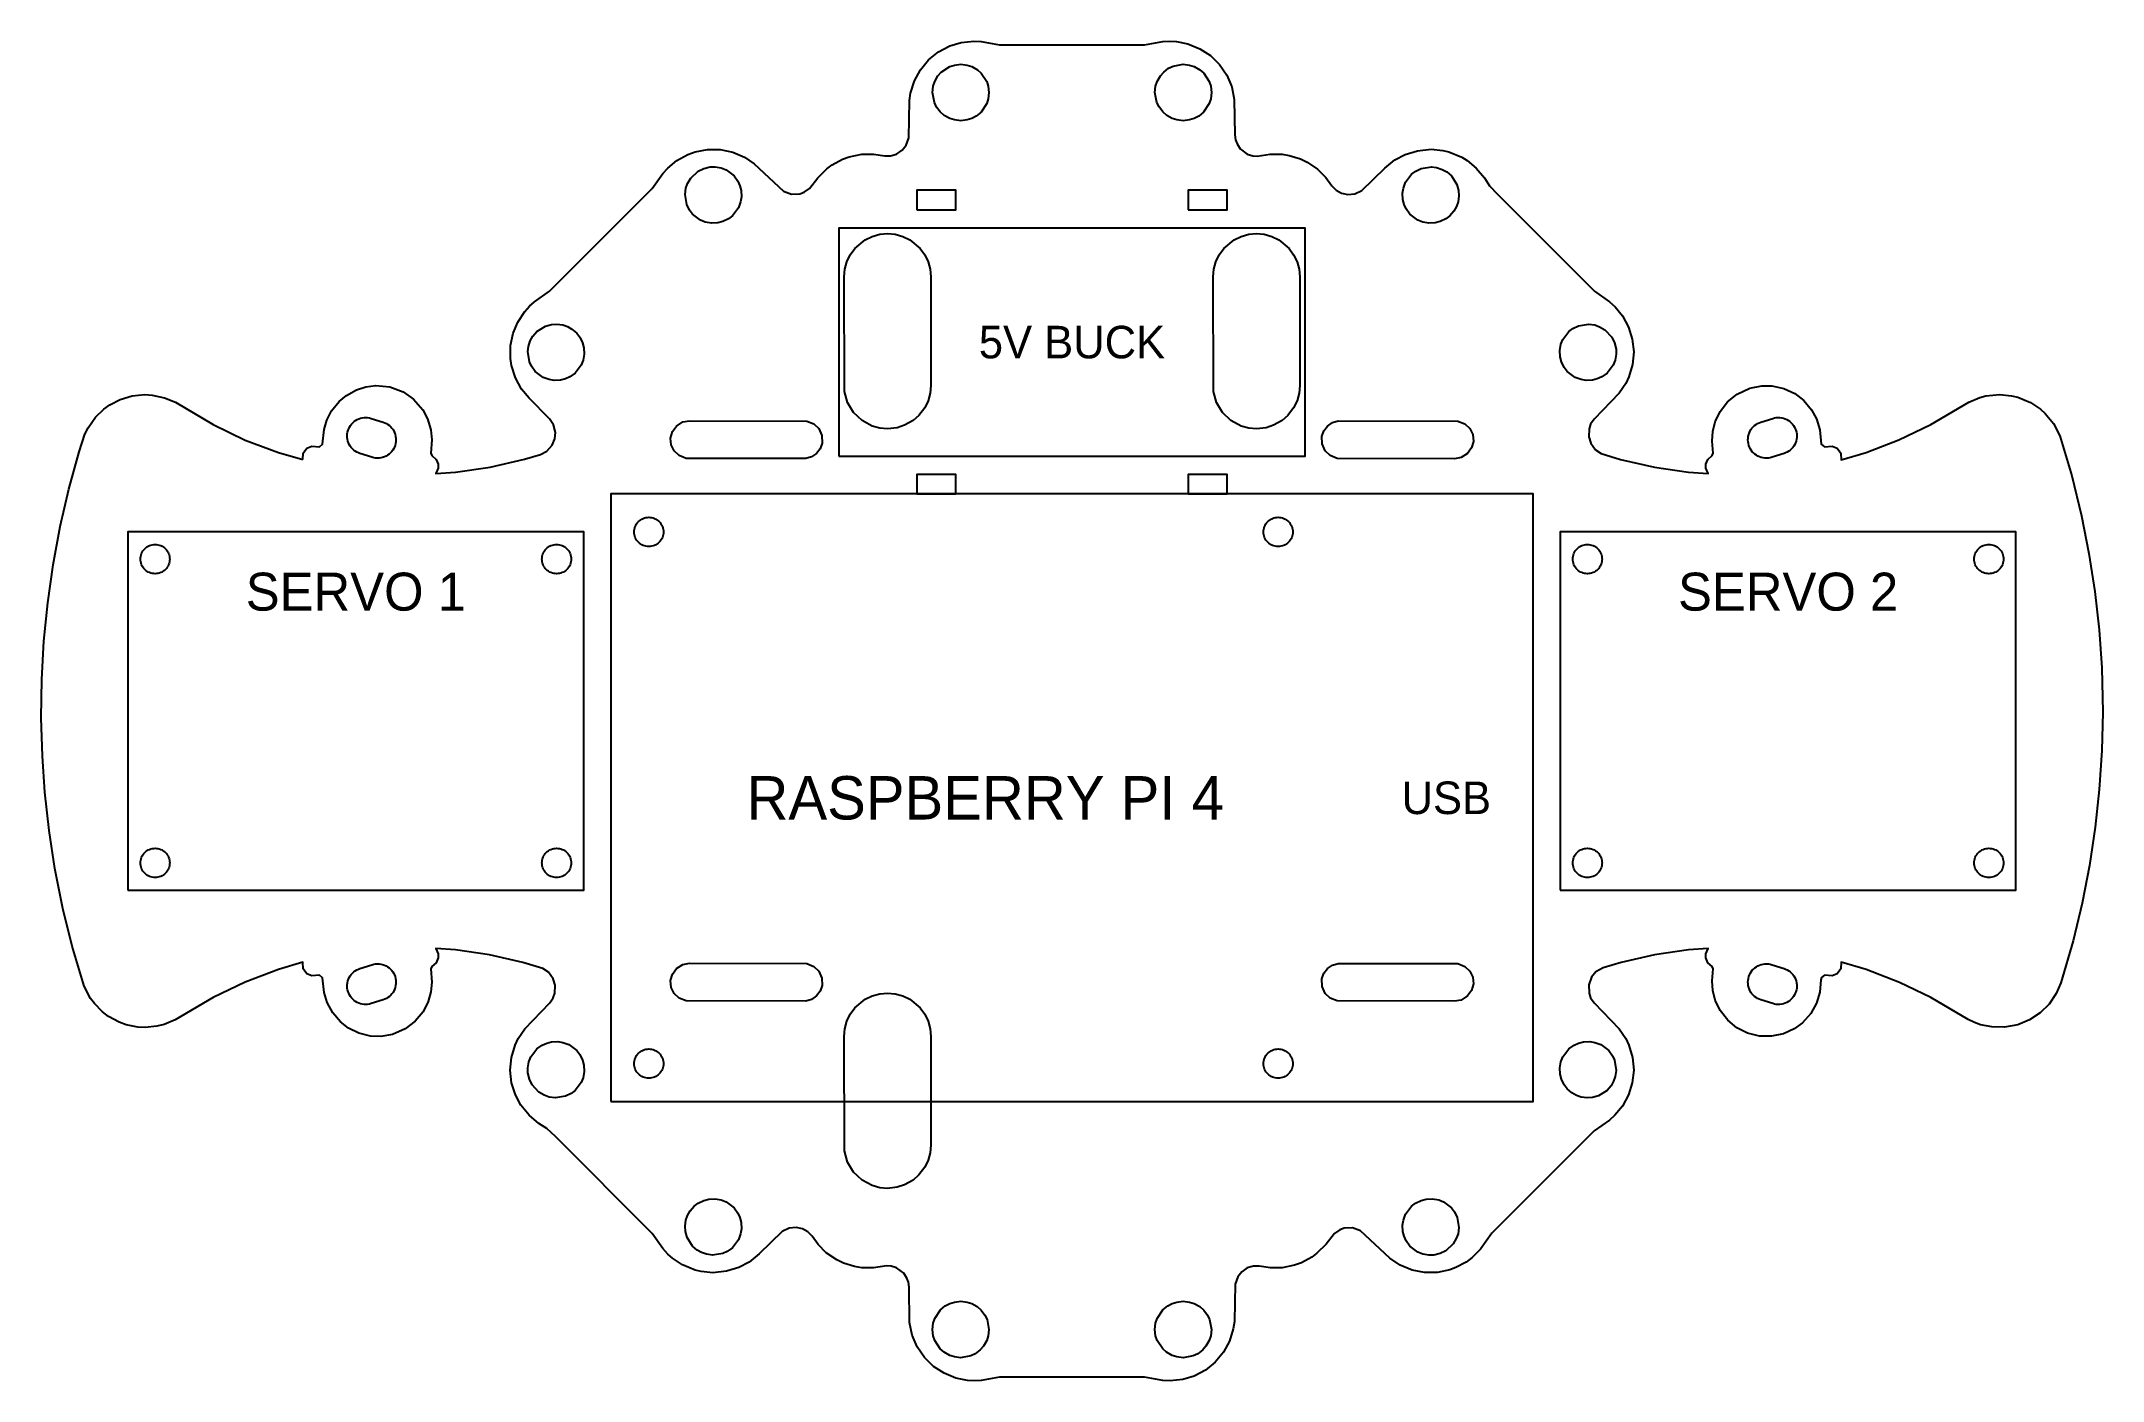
# Model space of a CAD drawing. Header units: millimetres. Extents: x -95 to 95, y -62 to 62.
import ezdxf
from ezdxf.enums import TextEntityAlignment as Align

# ---------------------------------------------------------------- set-up
doc = ezdxf.new("R2010")
doc.units = ezdxf.units.MM
doc.layers.add('CUT', color=1, linetype='Continuous')
doc.layers.add('ENGRAVE', color=5, linetype='Continuous')

msp = doc.modelspace()

# ---------------------------------------------------------------- linework, layer by layer
at = {"layer": 'CUT'}
for points in [[(-70.9, 23.18), (-70.86, 23.76), (-70.51, 24.22), (-70.06, 24.4), (-69.36, 24.36), (-69.07, 24.59), (-68.91, 25.95), (-68.66, 26.81), (-68.24, 27.65), (-67.55, 28.52), (-66.87, 29.09), (-65.94, 29.61), (-65.08, 29.88), (-64.16, 30), (-62.88, 29.87), (-61.63, 29.4), (-60.68, 28.74), (-59.83, 27.76), (-59.39, 26.93), (-59.08, 25.91), (-59, 24.98), (-59.1, 23.75), (-58.99, 23.54), (-58.59, 23.19), (-58.41, 22.76), (-58.42, 22.38), (-58.64, 21.88), (-56.81, 22.02), (-53.62, 22.48), (-50.47, 23.21), (-48.99, 23.65), (-48.4, 23.96), (-47.9, 24.5), (-47.66, 25.08), (-47.6, 25.67), (-47.78, 26.38), (-48.15, 26.94), (-50.03, 28.82), (-50.73, 29.67), (-51.29, 30.7), (-51.64, 31.83), (-51.75, 32.5), (-51.74, 33.68), (-51.5, 34.83), (-51.08, 35.83), (-50.44, 36.81), (-49.98, 37.32), (-49.54, 37.71), (-48.14, 38.69), (-38.69, 48.14), (-37.71, 49.54), (-37.25, 50.04), (-36.42, 50.73), (-35.39, 51.29), (-34.74, 51.52), (-33.58, 51.75), (-32.41, 51.74), (-31.26, 51.5), (-30.17, 51.04), (-29.28, 50.44), (-26.6, 47.9), (-25.86, 47.62), (-25.08, 47.66), (-24.67, 47.81), (-24.19, 48.14), (-23.42, 49.15), (-22.58, 49.98), (-22.11, 50.33), (-21.16, 50.85), (-20.52, 51.08), (-19.37, 51.31), (-18.29, 51.32), (-17.25, 51.16), (-16.72, 51.16), (-16.16, 51.33), (-15.64, 51.68), (-15.27, 52.14), (-15.03, 52.82), (-14.97, 56.27), (-14.87, 56.95), (-14.52, 58.07), (-13.96, 59.1), (-13.21, 60.01), (-12.29, 60.74), (-11.25, 61.29), (-10.22, 61.6), (-9.05, 61.73), (-8.36, 61.69), (-6.68, 61.4), (6.68, 61.4), (8.36, 61.69), (8.95, 61.73), (9.64, 61.69), (10.69, 61.48), (11.78, 61.04), (12.77, 60.4), (13.6, 59.57), (14.27, 58.6), (14.72, 57.52), (14.96, 56.37), (15, 53.1), (15.07, 52.63), (15.21, 52.27), (15.5, 51.82), (16.16, 51.33), (16.67, 51.17), (17.06, 51.14), (18.28, 51.32), (19.36, 51.31), (20.03, 51.21), (21.06, 50.89), (21.68, 50.59), (22.64, 49.93), (23.4, 49.17), (23.96, 48.39), (24.34, 48.01), (24.85, 47.73), (25.43, 47.6), (26.06, 47.67), (26.72, 47.98), (28.82, 50.03), (29.75, 50.79), (30.7, 51.29), (31.83, 51.64), (33.09, 51.77), (34.17, 51.66), (34.74, 51.52), (35.92, 51.04), (36.42, 50.73), (37.25, 50.04), (38.01, 49.14), (38.47, 48.4), (39.21, 47.62), (48.14, 38.69), (49.54, 37.71), (50.05, 37.25), (50.73, 36.42), (51.29, 35.38), (51.64, 34.26), (51.77, 33.09), (51.66, 31.92), (51.33, 30.79), (51.04, 30.17), (50.44, 29.28), (48.13, 26.91), (47.8, 26.42), (47.65, 26.01), (47.62, 25.28), (47.81, 24.67), (48.25, 24.08), (48.78, 23.73), (50.56, 23.18), (53.68, 22.47), (56.81, 22.02), (58.64, 21.88), (58.42, 22.38), (58.41, 22.76), (58.59, 23.19), (58.99, 23.54), (59.1, 23.75), (59, 24.88), (59.06, 25.76), (59.28, 26.65), (59.73, 27.6), (60.42, 28.49), (61.31, 29.21), (62.47, 29.76), (63.58, 29.98), (64.51, 29.97), (65.61, 29.73), (66.61, 29.27), (67.46, 28.61), (68.16, 27.77), (68.61, 26.93), (68.92, 25.91), (69.06, 24.6), (69.36, 24.36), (70.06, 24.4), (70.51, 24.22), (70.86, 23.76), (70.89, 23.15), (73.19, 23.83), (76.2, 24.98), (79.16, 26.4), (82.65, 28.47), (83.66, 28.89), (84.23, 29.04), (85.51, 29.16), (86.59, 29.06), (87.17, 28.91), (88.35, 28.42), (89.26, 27.81), (89.7, 27.41), (90.45, 26.49), (91.04, 25.35), (92.14, 21.67), (93.03, 18), (93.72, 14.52), (94.27, 11.01), (94.66, 7.48), (94.9, 3.98), (95, -0.1), (94.92, -3.65), (94.68, -7.22), (94.3, -10.72), (93.77, -14.23), (93.1, -17.72), (92.26, -21.19), (91.14, -25.06), (90.71, -26.05), (90.05, -27.01), (89.22, -27.83), (88.25, -28.46), (87.18, -28.91), (85.94, -29.14), (84.78, -29.12), (83.74, -28.91), (83.19, -28.71), (82.58, -28.42), (79.15, -26.39), (76.27, -25.01), (73.18, -23.82), (70.89, -23.15), (70.86, -23.76), (70.51, -24.22), (70.06, -24.4), (69.36, -24.36), (69.09, -24.56), (69, -24.78), (68.92, -25.91), (68.61, -26.93), (68.08, -27.89), (67.32, -28.74), (66.57, -29.29), (65.57, -29.75), (64.46, -29.98), (63.36, -29.96), (62.27, -29.69), (61.27, -29.19), (60.43, -28.5), (59.73, -27.6), (59.28, -26.65), (59.06, -25.77), (59, -24.88), (59.1, -23.75), (58.99, -23.54), (58.6, -23.2), (58.41, -22.76), (58.42, -22.38), (58.64, -21.88), (56.83, -22.02), (53.69, -22.47), (50.61, -23.17), (48.96, -23.66), (48.28, -24.05), (47.88, -24.54), (47.63, -25.23), (47.65, -26.01), (47.8, -26.42), (48.13, -26.91), (50.44, -29.28), (51.04, -30.17), (51.33, -30.79), (51.66, -31.92), (51.77, -33.09), (51.64, -34.26), (51.29, -35.39), (50.73, -36.42), (50.04, -37.25), (49.54, -37.71), (48.13, -38.7), (38.7, -48.13), (37.65, -49.61), (36.89, -50.38), (36.33, -50.79), (35.38, -51.29), (34.83, -51.5), (33.68, -51.74), (32.5, -51.75), (31.35, -51.53), (30.26, -51.08), (29.28, -50.44), (26.6, -47.9), (25.86, -47.62), (25.08, -47.66), (24.67, -47.81), (24.19, -48.14), (23.42, -49.15), (22.58, -49.98), (22.11, -50.33), (21.16, -50.85), (20.52, -51.08), (19.37, -51.31), (18.29, -51.32), (17.25, -51.16), (16.72, -51.16), (16.16, -51.33), (15.64, -51.68), (15.27, -52.14), (15.03, -52.82), (14.97, -56.27), (14.87, -56.95), (14.52, -58.07), (13.96, -59.1), (13.21, -60.01), (12.29, -60.74), (11.25, -61.29), (10.22, -61.6), (9.05, -61.73), (8.36, -61.69), (6.68, -61.4), (-6.68, -61.4), (-8.36, -61.69), (-8.95, -61.73), (-9.64, -61.69), (-10.69, -61.48), (-11.78, -61.04), (-12.77, -60.4), (-13.6, -59.57), (-14.27, -58.6), (-14.72, -57.52), (-14.96, -56.37), (-15, -53.1), (-15.07, -52.63), (-15.21, -52.27), (-15.5, -51.82), (-16.16, -51.33), (-16.67, -51.17), (-17.06, -51.14), (-18.28, -51.32), (-19.36, -51.31), (-20.03, -51.21), (-21.06, -50.89), (-21.68, -50.59), (-22.64, -49.93), (-23.4, -49.17), (-23.96, -48.39), (-24.34, -48.01), (-24.85, -47.73), (-25.43, -47.6), (-26.06, -47.67), (-26.72, -47.98), (-28.82, -50.03), (-29.75, -50.79), (-30.7, -51.29), (-31.83, -51.64), (-33.09, -51.77), (-34.17, -51.66), (-34.74, -51.53), (-35.91, -51.04), (-36.81, -50.44), (-37.25, -50.05), (-37.71, -49.54), (-38.69, -48.14), (-47.61, -39.22), (-48.4, -38.47), (-49.14, -38.01), (-50.04, -37.25), (-50.78, -36.34), (-51.29, -35.39), (-51.64, -34.26), (-51.77, -33.09), (-51.66, -31.92), (-51.33, -30.79), (-51.04, -30.17), (-50.44, -29.28), (-48.13, -26.91), (-47.8, -26.42), (-47.65, -26.01), (-47.62, -25.28), (-47.81, -24.67), (-48.25, -24.08), (-48.78, -23.73), (-50.6, -23.17), (-53.68, -22.47), (-56.82, -22.02), (-58.64, -21.88), (-58.42, -22.38), (-58.41, -22.76), (-58.59, -23.2), (-58.99, -23.54), (-59.1, -23.75), (-59, -24.98), (-59.08, -25.87), (-59.32, -26.77), (-59.8, -27.72), (-60.52, -28.59), (-61.44, -29.29), (-62.61, -29.8), (-63.7, -29.99), (-64.65, -29.96), (-65.72, -29.69), (-66.69, -29.22), (-67.42, -28.65), (-68.12, -27.83), (-68.64, -26.86), (-68.91, -25.95), (-69.07, -24.59), (-69.36, -24.36), (-70.06, -24.4), (-70.51, -24.22), (-70.86, -23.76), (-70.89, -23.15), (-73.14, -23.81), (-76.2, -24.98), (-79.16, -26.4), (-82.65, -28.47), (-83.66, -28.89), (-84.33, -29.06), (-85.41, -29.16), (-86.1, -29.13), (-87.17, -28.91), (-87.82, -28.68), (-88.78, -28.16), (-89.34, -27.74), (-90.1, -26.97), (-90.45, -26.49), (-91.05, -25.35), (-92.14, -21.67), (-92.99, -18.21), (-93.73, -14.51), (-94.27, -11), (-94.66, -7.49), (-94.89, -4.17), (-94.99, -0.63), (-94.95, 2.9), (-94.75, 6.45), (-94.4, 9.98), (-93.9, 13.48), (-93.25, 16.99), (-92.46, 20.44), (-91.51, 23.88), (-90.97, 25.5), (-90.67, 26.11), (-90, 27.07), (-89.23, 27.81), (-88.67, 28.21), (-87.72, 28.71), (-86.6, 29.04), (-85.44, 29.16), (-84.76, 29.12), (-83.62, 28.87), (-82.63, 28.45), (-79.16, 26.4), (-76.2, 24.97), (-73.13, 23.81), (-70.9, 23.18)], [(-10.24, 59.6), (-9.67, 59.53), (-9.23, 59.39), (-8.71, 59.1), (-8.36, 58.79), (-7.86, 58.02), (-7.71, 57.58), (-7.65, 57), (-7.71, 56.42), (-7.86, 55.98), (-8.38, 55.2), (-8.82, 54.83), (-9.23, 54.61), (-9.67, 54.47), (-10.25, 54.4), (-10.83, 54.47), (-11.27, 54.61), (-11.77, 54.89), (-12.14, 55.21), (-12.48, 55.66), (-12.68, 56.08), (-12.85, 57.01), (-12.79, 57.58), (-12.64, 58.02), (-12.35, 58.54), (-12.05, 58.88), (-11.27, 59.39), (-10.83, 59.53), (-10.24, 59.6)], [(10.26, 59.6), (10.83, 59.53), (11.27, 59.39), (11.79, 59.1), (12.14, 58.79), (12.64, 58.02), (12.79, 57.58), (12.85, 57), (12.79, 56.42), (12.64, 55.98), (12.12, 55.2), (11.68, 54.83), (11.27, 54.61), (10.83, 54.47), (10.25, 54.4), (9.67, 54.47), (9.23, 54.61), (8.73, 54.89), (8.36, 55.21), (8.02, 55.67), (7.82, 56.08), (7.65, 57.01), (7.71, 57.58), (7.86, 58.02), (8.15, 58.54), (8.45, 58.88), (8.91, 59.23), (9.33, 59.43), (10.26, 59.6)], [(-35.13, 49.12), (-34.44, 49.75), (-33.92, 50), (-33.35, 50.14), (-32.88, 50.15), (-32.32, 50.05), (-31.88, 49.87), (-31.14, 49.31), (-30.8, 48.84), (-30.6, 48.41), (-30.49, 47.96), (-30.46, 47.38), (-30.54, 46.92), (-30.74, 46.38), (-31.3, 45.64), (-31.67, 45.35), (-32.19, 45.1), (-32.65, 44.98), (-33.22, 44.96), (-33.8, 45.06), (-34.24, 45.24), (-34.98, 45.8), (-35.26, 46.17), (-35.51, 46.69), (-35.66, 47.61), (-35.58, 48.18), (-35.42, 48.63), (-35.13, 49.12)], [(34.97, 49.31), (35.47, 48.53), (35.62, 47.97), (35.66, 47.49), (35.58, 46.93), (35.43, 46.49), (35.2, 46.08), (34.82, 45.64), (34.44, 45.35), (33.92, 45.1), (33.46, 44.98), (32.89, 44.96), (32.32, 45.06), (31.88, 45.24), (31.14, 45.8), (30.8, 46.27), (30.6, 46.69), (30.49, 47.15), (30.46, 47.73), (30.54, 48.19), (30.74, 48.73), (31.3, 49.47), (31.68, 49.76), (32.19, 50), (33.12, 50.15), (33.58, 50.1), (34.12, 49.92), (34.54, 49.69), (34.97, 49.31)], [(-14.3, 46.2), (-10.7, 46.2), (-10.7, 48), (-14.3, 48), (-14.3, 46.2)], [(10.7, 46.2), (14.3, 46.2), (14.3, 48), (10.7, 48), (10.7, 46.2)], [(-13, 40.01), (-13, 30), (-13.06, 29.29), (-13.26, 28.59), (-13.57, 27.95), (-14.11, 27.24), (-14.64, 26.77), (-15.42, 26.33), (-16.11, 26.1), (-16.99, 26), (-17.71, 26.06), (-18.41, 26.25), (-19.35, 26.76), (-20.13, 27.51), (-20.68, 28.43), (-20.96, 29.46), (-21, 40), (-20.94, 40.71), (-20.75, 41.41), (-20.43, 42.05), (-20.01, 42.63), (-19.05, 43.43), (-18.41, 43.74), (-17.71, 43.94), (-17.01, 44), (-16.29, 43.94), (-15.6, 43.74), (-14.95, 43.43), (-13.99, 42.63), (-13.57, 42.05), (-13.26, 41.41), (-13.06, 40.71), (-13, 40.01)], [(21, 40.01), (21, 30), (20.94, 29.29), (20.75, 28.59), (20.43, 27.95), (19.89, 27.24), (19.36, 26.77), (18.58, 26.33), (17.89, 26.1), (17.01, 26), (16.29, 26.06), (15.6, 26.25), (14.65, 26.76), (13.87, 27.51), (13.32, 28.43), (13.04, 29.46), (13, 40), (13.06, 40.71), (13.26, 41.41), (13.57, 42.05), (13.99, 42.63), (14.95, 43.43), (15.6, 43.74), (16.29, 43.94), (16.99, 44), (17.71, 43.94), (18.41, 43.74), (19.05, 43.43), (20.01, 42.63), (20.43, 42.05), (20.75, 41.41), (20.94, 40.71), (21, 40.01)], [(-49.31, 34.97), (-48.53, 35.47), (-47.97, 35.62), (-47.49, 35.66), (-46.93, 35.58), (-46.49, 35.43), (-46.08, 35.2), (-45.64, 34.82), (-45.35, 34.44), (-45.1, 33.92), (-44.98, 33.46), (-44.96, 32.89), (-45.06, 32.32), (-45.24, 31.88), (-45.8, 31.14), (-46.27, 30.8), (-46.69, 30.6), (-47.15, 30.49), (-47.73, 30.46), (-48.19, 30.54), (-48.73, 30.74), (-49.47, 31.3), (-49.81, 31.77), (-50, 32.19), (-50.15, 33.12), (-50.1, 33.58), (-49.92, 34.12), (-49.69, 34.54), (-49.31, 34.97)], [(49.12, 35.13), (49.75, 34.44), (50, 33.92), (50.14, 33.35), (50.15, 32.88), (50.05, 32.32), (49.87, 31.88), (49.31, 31.14), (48.84, 30.8), (48.41, 30.6), (47.96, 30.49), (47.38, 30.46), (46.92, 30.54), (46.38, 30.74), (45.64, 31.3), (45.35, 31.67), (45.1, 32.19), (44.98, 32.65), (44.96, 33.22), (45.06, 33.8), (45.24, 34.24), (45.8, 34.98), (46.17, 35.26), (46.69, 35.51), (47.61, 35.66), (48.18, 35.58), (48.63, 35.42), (49.12, 35.13)], [(-65.62, 23.73), (-65.77, 23.79), (-65.92, 23.86), (-66.06, 23.95), (-66.2, 24.05), (-66.32, 24.16), (-66.43, 24.29), (-66.53, 24.42), (-66.61, 24.57), (-66.68, 24.72), (-66.73, 24.88), (-66.77, 25.04), (-66.79, 25.21), (-66.8, 25.37), (-66.79, 25.54), (-66.76, 25.7), (-66.72, 25.87), (-66.66, 26.02), (-66.59, 26.17), (-66.5, 26.31), (-66.4, 26.45), (-66.29, 26.57), (-66.16, 26.68), (-66.03, 26.78), (-65.88, 26.86), (-65.73, 26.93), (-65.57, 26.98), (-65.41, 27.02), (-65.24, 27.04), (-65.08, 27.05), (-64.91, 27.04), (-64.75, 27.01), (-64.58, 26.97), (-63.48, 26.62), (-63.33, 26.56), (-63.18, 26.49), (-63.04, 26.4), (-62.9, 26.3), (-62.78, 26.19), (-62.67, 26.06), (-62.57, 25.93), (-62.49, 25.78), (-62.42, 25.63), (-62.37, 25.47), (-62.33, 25.31), (-62.31, 25.14), (-62.3, 24.98), (-62.31, 24.81), (-62.34, 24.65), (-62.38, 24.48), (-62.44, 24.33), (-62.51, 24.18), (-62.6, 24.04), (-62.7, 23.9), (-62.81, 23.78), (-62.94, 23.67), (-63.07, 23.57), (-63.22, 23.49), (-63.37, 23.42), (-63.53, 23.37), (-63.69, 23.33), (-63.86, 23.31), (-64.02, 23.3), (-64.19, 23.31), (-64.35, 23.34), (-64.52, 23.38), (-65.62, 23.73)], [(-35.26, 26.75), (-24.44, 26.72), (-23.79, 26.46), (-23.33, 26.03), (-23.05, 25.39), (-23.03, 24.69), (-23.21, 24.17), (-23.54, 23.74), (-24, 23.42), (-24.52, 23.27), (-35.56, 23.28), (-36.21, 23.54), (-36.67, 23.97), (-36.94, 24.53), (-36.99, 25.16), (-36.83, 25.75), (-36.46, 26.26), (-35.87, 26.64), (-35.26, 26.75)], [(35.26, 23.25), (24.44, 23.28), (23.79, 23.54), (23.33, 23.97), (23.05, 24.61), (23.03, 25.31), (23.21, 25.83), (23.54, 26.26), (24, 26.58), (24.52, 26.73), (35.56, 26.72), (36.21, 26.46), (36.67, 26.03), (36.94, 25.47), (36.99, 24.84), (36.83, 24.25), (36.46, 23.74), (35.87, 23.36), (35.26, 23.25)], [(64.58, 26.97), (64.75, 27.01), (64.91, 27.04), (65.08, 27.05), (65.24, 27.04), (65.41, 27.02), (65.57, 26.98), (65.73, 26.93), (65.88, 26.86), (66.03, 26.78), (66.16, 26.68), (66.29, 26.57), (66.4, 26.45), (66.5, 26.31), (66.59, 26.17), (66.66, 26.02), (66.72, 25.87), (66.76, 25.7), (66.79, 25.54), (66.8, 25.37), (66.79, 25.21), (66.77, 25.04), (66.73, 24.88), (66.68, 24.72), (66.61, 24.57), (66.53, 24.42), (66.43, 24.29), (66.32, 24.16), (66.2, 24.05), (66.06, 23.95), (65.92, 23.86), (65.77, 23.79), (65.62, 23.73), (64.52, 23.38), (64.35, 23.34), (64.19, 23.31), (64.02, 23.3), (63.86, 23.31), (63.69, 23.33), (63.53, 23.37), (63.37, 23.42), (63.22, 23.49), (63.07, 23.57), (62.94, 23.67), (62.81, 23.78), (62.7, 23.9), (62.6, 24.04), (62.51, 24.18), (62.44, 24.33), (62.38, 24.48), (62.34, 24.65), (62.31, 24.81), (62.3, 24.98), (62.31, 25.14), (62.33, 25.31), (62.37, 25.47), (62.42, 25.63), (62.49, 25.78), (62.57, 25.93), (62.67, 26.06), (62.78, 26.19), (62.9, 26.3), (63.04, 26.4), (63.18, 26.49), (63.33, 26.56), (63.48, 26.62), (64.58, 26.97)], [(-14.3, 20), (-10.7, 20), (-10.7, 21.8), (-14.3, 21.8), (-14.3, 20)], [(10.7, 20), (14.3, 20), (14.3, 21.8), (10.7, 21.8), (10.7, 20)], [(-37.65, 16.5), (-37.66, 16.37), (-37.68, 16.24), (-37.71, 16.11), (-37.75, 15.98), (-37.81, 15.86), (-37.88, 15.75), (-37.96, 15.64), (-38.05, 15.55), (-38.14, 15.46), (-38.25, 15.38), (-38.36, 15.31), (-38.48, 15.25), (-38.61, 15.21), (-38.74, 15.18), (-38.87, 15.16), (-39, 15.15), (-39.13, 15.16), (-39.26, 15.18), (-39.39, 15.21), (-39.52, 15.25), (-39.64, 15.31), (-39.75, 15.38), (-39.86, 15.46), (-39.95, 15.55), (-40.04, 15.64), (-40.12, 15.75), (-40.19, 15.86), (-40.25, 15.98), (-40.29, 16.11), (-40.32, 16.24), (-40.34, 16.37), (-40.35, 16.5), (-40.34, 16.63), (-40.32, 16.76), (-40.29, 16.89), (-40.25, 17.02), (-40.19, 17.14), (-40.12, 17.25), (-40.04, 17.36), (-39.95, 17.45), (-39.86, 17.54), (-39.75, 17.62), (-39.64, 17.69), (-39.52, 17.75), (-39.39, 17.79), (-39.26, 17.82), (-39.13, 17.84), (-39, 17.85), (-38.87, 17.84), (-38.74, 17.82), (-38.61, 17.79), (-38.48, 17.75), (-38.36, 17.69), (-38.25, 17.62), (-38.14, 17.54), (-38.05, 17.45), (-37.96, 17.36), (-37.88, 17.25), (-37.81, 17.14), (-37.75, 17.02), (-37.71, 16.89), (-37.68, 16.76), (-37.66, 16.63), (-37.65, 16.5)], [(20.35, 16.5), (20.34, 16.37), (20.32, 16.24), (20.29, 16.11), (20.25, 15.98), (20.19, 15.86), (20.12, 15.75), (20.04, 15.64), (19.95, 15.55), (19.86, 15.46), (19.75, 15.38), (19.64, 15.31), (19.52, 15.25), (19.39, 15.21), (19.26, 15.18), (19.13, 15.16), (19, 15.15), (18.87, 15.16), (18.74, 15.18), (18.61, 15.21), (18.48, 15.25), (18.36, 15.31), (18.25, 15.38), (18.14, 15.46), (18.05, 15.55), (17.96, 15.64), (17.88, 15.75), (17.81, 15.86), (17.75, 15.98), (17.71, 16.11), (17.68, 16.24), (17.66, 16.37), (17.65, 16.5), (17.66, 16.63), (17.68, 16.76), (17.71, 16.89), (17.75, 17.02), (17.81, 17.14), (17.88, 17.25), (17.96, 17.36), (18.05, 17.45), (18.14, 17.54), (18.25, 17.62), (18.36, 17.69), (18.48, 17.75), (18.61, 17.79), (18.74, 17.82), (18.87, 17.84), (19, 17.85), (19.13, 17.84), (19.26, 17.82), (19.39, 17.79), (19.52, 17.75), (19.64, 17.69), (19.75, 17.62), (19.86, 17.54), (19.95, 17.45), (20.04, 17.36), (20.12, 17.25), (20.19, 17.14), (20.25, 17.02), (20.29, 16.89), (20.32, 16.76), (20.34, 16.63), (20.35, 16.5)], [(-83.15, 14), (-83.16, 13.87), (-83.18, 13.74), (-83.21, 13.61), (-83.25, 13.48), (-83.31, 13.36), (-83.38, 13.25), (-83.46, 13.14), (-83.55, 13.05), (-83.64, 12.96), (-83.75, 12.88), (-83.86, 12.81), (-83.98, 12.75), (-84.11, 12.71), (-84.24, 12.68), (-84.37, 12.66), (-84.5, 12.65), (-84.63, 12.66), (-84.76, 12.68), (-84.89, 12.71), (-85.02, 12.75), (-85.14, 12.81), (-85.25, 12.88), (-85.36, 12.96), (-85.45, 13.05), (-85.54, 13.14), (-85.62, 13.25), (-85.69, 13.36), (-85.75, 13.48), (-85.79, 13.61), (-85.82, 13.74), (-85.84, 13.87), (-85.85, 14), (-85.84, 14.13), (-85.82, 14.26), (-85.79, 14.39), (-85.75, 14.52), (-85.69, 14.64), (-85.62, 14.75), (-85.54, 14.86), (-85.45, 14.95), (-85.36, 15.04), (-85.25, 15.12), (-85.14, 15.19), (-85.02, 15.25), (-84.89, 15.29), (-84.76, 15.32), (-84.63, 15.34), (-84.5, 15.35), (-84.37, 15.34), (-84.24, 15.32), (-84.11, 15.29), (-83.98, 15.25), (-83.86, 15.19), (-83.75, 15.12), (-83.64, 15.04), (-83.55, 14.95), (-83.46, 14.86), (-83.38, 14.75), (-83.31, 14.64), (-83.25, 14.52), (-83.21, 14.39), (-83.18, 14.26), (-83.16, 14.13), (-83.15, 14)], [(-46.15, 14), (-46.16, 13.87), (-46.18, 13.74), (-46.21, 13.61), (-46.25, 13.48), (-46.31, 13.36), (-46.38, 13.25), (-46.46, 13.14), (-46.55, 13.05), (-46.64, 12.96), (-46.75, 12.88), (-46.86, 12.81), (-46.98, 12.75), (-47.11, 12.71), (-47.24, 12.68), (-47.37, 12.66), (-47.5, 12.65), (-47.63, 12.66), (-47.76, 12.68), (-47.89, 12.71), (-48.02, 12.75), (-48.14, 12.81), (-48.25, 12.88), (-48.36, 12.96), (-48.45, 13.05), (-48.54, 13.14), (-48.62, 13.25), (-48.69, 13.36), (-48.75, 13.48), (-48.79, 13.61), (-48.82, 13.74), (-48.84, 13.87), (-48.85, 14), (-48.84, 14.13), (-48.82, 14.26), (-48.79, 14.39), (-48.75, 14.52), (-48.69, 14.64), (-48.62, 14.75), (-48.54, 14.86), (-48.45, 14.95), (-48.36, 15.04), (-48.25, 15.12), (-48.14, 15.19), (-48.02, 15.25), (-47.89, 15.29), (-47.76, 15.32), (-47.63, 15.34), (-47.5, 15.35), (-47.37, 15.34), (-47.24, 15.32), (-47.11, 15.29), (-46.98, 15.25), (-46.86, 15.19), (-46.75, 15.12), (-46.64, 15.04), (-46.55, 14.95), (-46.46, 14.86), (-46.38, 14.75), (-46.31, 14.64), (-46.25, 14.52), (-46.21, 14.39), (-46.18, 14.26), (-46.16, 14.13), (-46.15, 14)], [(48.85, 14), (48.84, 13.87), (48.82, 13.74), (48.79, 13.61), (48.75, 13.48), (48.69, 13.36), (48.62, 13.25), (48.54, 13.14), (48.45, 13.05), (48.36, 12.96), (48.25, 12.88), (48.14, 12.81), (48.02, 12.75), (47.89, 12.71), (47.76, 12.68), (47.63, 12.66), (47.5, 12.65), (47.37, 12.66), (47.24, 12.68), (47.11, 12.71), (46.98, 12.75), (46.86, 12.81), (46.75, 12.88), (46.64, 12.96), (46.55, 13.05), (46.46, 13.14), (46.38, 13.25), (46.31, 13.36), (46.25, 13.48), (46.21, 13.61), (46.18, 13.74), (46.16, 13.87), (46.15, 14), (46.16, 14.13), (46.18, 14.26), (46.21, 14.39), (46.25, 14.52), (46.31, 14.64), (46.38, 14.75), (46.46, 14.86), (46.55, 14.95), (46.64, 15.04), (46.75, 15.12), (46.86, 15.19), (46.98, 15.25), (47.11, 15.29), (47.24, 15.32), (47.37, 15.34), (47.5, 15.35), (47.63, 15.34), (47.76, 15.32), (47.89, 15.29), (48.02, 15.25), (48.14, 15.19), (48.25, 15.12), (48.36, 15.04), (48.45, 14.95), (48.54, 14.86), (48.62, 14.75), (48.69, 14.64), (48.75, 14.52), (48.79, 14.39), (48.82, 14.26), (48.84, 14.13), (48.85, 14)], [(85.85, 14), (85.84, 13.87), (85.82, 13.74), (85.79, 13.61), (85.75, 13.48), (85.69, 13.36), (85.62, 13.25), (85.54, 13.14), (85.45, 13.05), (85.36, 12.96), (85.25, 12.88), (85.14, 12.81), (85.02, 12.75), (84.89, 12.71), (84.76, 12.68), (84.63, 12.66), (84.5, 12.65), (84.37, 12.66), (84.24, 12.68), (84.11, 12.71), (83.98, 12.75), (83.86, 12.81), (83.75, 12.88), (83.64, 12.96), (83.55, 13.05), (83.46, 13.14), (83.38, 13.25), (83.31, 13.36), (83.25, 13.48), (83.21, 13.61), (83.18, 13.74), (83.16, 13.87), (83.15, 14), (83.16, 14.13), (83.18, 14.26), (83.21, 14.39), (83.25, 14.52), (83.31, 14.64), (83.38, 14.75), (83.46, 14.86), (83.55, 14.95), (83.64, 15.04), (83.75, 15.12), (83.86, 15.19), (83.98, 15.25), (84.11, 15.29), (84.24, 15.32), (84.37, 15.34), (84.5, 15.35), (84.63, 15.34), (84.76, 15.32), (84.89, 15.29), (85.02, 15.25), (85.14, 15.19), (85.25, 15.12), (85.36, 15.04), (85.45, 14.95), (85.54, 14.86), (85.62, 14.75), (85.69, 14.64), (85.75, 14.52), (85.79, 14.39), (85.82, 14.26), (85.84, 14.13), (85.85, 14)], [(-83.15, -14), (-83.16, -14.13), (-83.18, -14.26), (-83.21, -14.39), (-83.25, -14.52), (-83.31, -14.64), (-83.38, -14.75), (-83.46, -14.86), (-83.55, -14.95), (-83.64, -15.04), (-83.75, -15.12), (-83.86, -15.19), (-83.98, -15.25), (-84.11, -15.29), (-84.24, -15.32), (-84.37, -15.34), (-84.5, -15.35), (-84.63, -15.34), (-84.76, -15.32), (-84.89, -15.29), (-85.02, -15.25), (-85.14, -15.19), (-85.25, -15.12), (-85.36, -15.04), (-85.45, -14.95), (-85.54, -14.86), (-85.62, -14.75), (-85.69, -14.64), (-85.75, -14.52), (-85.79, -14.39), (-85.82, -14.26), (-85.84, -14.13), (-85.85, -14), (-85.84, -13.87), (-85.82, -13.74), (-85.79, -13.61), (-85.75, -13.48), (-85.69, -13.36), (-85.62, -13.25), (-85.54, -13.14), (-85.45, -13.05), (-85.36, -12.96), (-85.25, -12.88), (-85.14, -12.81), (-85.02, -12.75), (-84.89, -12.71), (-84.76, -12.68), (-84.63, -12.66), (-84.5, -12.65), (-84.37, -12.66), (-84.24, -12.68), (-84.11, -12.71), (-83.98, -12.75), (-83.86, -12.81), (-83.75, -12.88), (-83.64, -12.96), (-83.55, -13.05), (-83.46, -13.14), (-83.38, -13.25), (-83.31, -13.36), (-83.25, -13.48), (-83.21, -13.61), (-83.18, -13.74), (-83.16, -13.87), (-83.15, -14)], [(-46.15, -14), (-46.16, -14.13), (-46.18, -14.26), (-46.21, -14.39), (-46.25, -14.52), (-46.31, -14.64), (-46.38, -14.75), (-46.46, -14.86), (-46.55, -14.95), (-46.64, -15.04), (-46.75, -15.12), (-46.86, -15.19), (-46.98, -15.25), (-47.11, -15.29), (-47.24, -15.32), (-47.37, -15.34), (-47.5, -15.35), (-47.63, -15.34), (-47.76, -15.32), (-47.89, -15.29), (-48.02, -15.25), (-48.14, -15.19), (-48.25, -15.12), (-48.36, -15.04), (-48.45, -14.95), (-48.54, -14.86), (-48.62, -14.75), (-48.69, -14.64), (-48.75, -14.52), (-48.79, -14.39), (-48.82, -14.26), (-48.84, -14.13), (-48.85, -14), (-48.84, -13.87), (-48.82, -13.74), (-48.79, -13.61), (-48.75, -13.48), (-48.69, -13.36), (-48.62, -13.25), (-48.54, -13.14), (-48.45, -13.05), (-48.36, -12.96), (-48.25, -12.88), (-48.14, -12.81), (-48.02, -12.75), (-47.89, -12.71), (-47.76, -12.68), (-47.63, -12.66), (-47.5, -12.65), (-47.37, -12.66), (-47.24, -12.68), (-47.11, -12.71), (-46.98, -12.75), (-46.86, -12.81), (-46.75, -12.88), (-46.64, -12.96), (-46.55, -13.05), (-46.46, -13.14), (-46.38, -13.25), (-46.31, -13.36), (-46.25, -13.48), (-46.21, -13.61), (-46.18, -13.74), (-46.16, -13.87), (-46.15, -14)], [(48.85, -14), (48.84, -14.13), (48.82, -14.26), (48.79, -14.39), (48.75, -14.52), (48.69, -14.64), (48.62, -14.75), (48.54, -14.86), (48.45, -14.95), (48.36, -15.04), (48.25, -15.12), (48.14, -15.19), (48.02, -15.25), (47.89, -15.29), (47.76, -15.32), (47.63, -15.34), (47.5, -15.35), (47.37, -15.34), (47.24, -15.32), (47.11, -15.29), (46.98, -15.25), (46.86, -15.19), (46.75, -15.12), (46.64, -15.04), (46.55, -14.95), (46.46, -14.86), (46.38, -14.75), (46.31, -14.64), (46.25, -14.52), (46.21, -14.39), (46.18, -14.26), (46.16, -14.13), (46.15, -14), (46.16, -13.87), (46.18, -13.74), (46.21, -13.61), (46.25, -13.48), (46.31, -13.36), (46.38, -13.25), (46.46, -13.14), (46.55, -13.05), (46.64, -12.96), (46.75, -12.88), (46.86, -12.81), (46.98, -12.75), (47.11, -12.71), (47.24, -12.68), (47.37, -12.66), (47.5, -12.65), (47.63, -12.66), (47.76, -12.68), (47.89, -12.71), (48.02, -12.75), (48.14, -12.81), (48.25, -12.88), (48.36, -12.96), (48.45, -13.05), (48.54, -13.14), (48.62, -13.25), (48.69, -13.36), (48.75, -13.48), (48.79, -13.61), (48.82, -13.74), (48.84, -13.87), (48.85, -14)], [(85.85, -14), (85.84, -14.13), (85.82, -14.26), (85.79, -14.39), (85.75, -14.52), (85.69, -14.64), (85.62, -14.75), (85.54, -14.86), (85.45, -14.95), (85.36, -15.04), (85.25, -15.12), (85.14, -15.19), (85.02, -15.25), (84.89, -15.29), (84.76, -15.32), (84.63, -15.34), (84.5, -15.35), (84.37, -15.34), (84.24, -15.32), (84.11, -15.29), (83.98, -15.25), (83.86, -15.19), (83.75, -15.12), (83.64, -15.04), (83.55, -14.95), (83.46, -14.86), (83.38, -14.75), (83.31, -14.64), (83.25, -14.52), (83.21, -14.39), (83.18, -14.26), (83.16, -14.13), (83.15, -14), (83.16, -13.87), (83.18, -13.74), (83.21, -13.61), (83.25, -13.48), (83.31, -13.36), (83.38, -13.25), (83.46, -13.14), (83.55, -13.05), (83.64, -12.96), (83.75, -12.88), (83.86, -12.81), (83.98, -12.75), (84.11, -12.71), (84.24, -12.68), (84.37, -12.66), (84.5, -12.65), (84.63, -12.66), (84.76, -12.68), (84.89, -12.71), (85.02, -12.75), (85.14, -12.81), (85.25, -12.88), (85.36, -12.96), (85.45, -13.05), (85.54, -13.14), (85.62, -13.25), (85.69, -13.36), (85.75, -13.48), (85.79, -13.61), (85.82, -13.74), (85.84, -13.87), (85.85, -14)], [(-64.58, -26.97), (-64.75, -27.01), (-64.91, -27.04), (-65.08, -27.05), (-65.24, -27.04), (-65.41, -27.02), (-65.57, -26.98), (-65.73, -26.93), (-65.88, -26.86), (-66.03, -26.78), (-66.16, -26.68), (-66.29, -26.57), (-66.4, -26.45), (-66.5, -26.31), (-66.59, -26.17), (-66.66, -26.02), (-66.72, -25.87), (-66.76, -25.7), (-66.79, -25.54), (-66.8, -25.37), (-66.79, -25.21), (-66.77, -25.04), (-66.73, -24.88), (-66.68, -24.72), (-66.61, -24.57), (-66.53, -24.42), (-66.43, -24.29), (-66.32, -24.16), (-66.2, -24.05), (-66.06, -23.95), (-65.92, -23.86), (-65.77, -23.79), (-65.62, -23.73), (-64.52, -23.38), (-64.35, -23.34), (-64.19, -23.31), (-64.02, -23.3), (-63.86, -23.31), (-63.69, -23.33), (-63.53, -23.37), (-63.37, -23.42), (-63.22, -23.49), (-63.07, -23.57), (-62.94, -23.67), (-62.81, -23.78), (-62.7, -23.9), (-62.6, -24.04), (-62.51, -24.18), (-62.44, -24.33), (-62.38, -24.48), (-62.34, -24.65), (-62.31, -24.81), (-62.3, -24.98), (-62.31, -25.14), (-62.33, -25.31), (-62.37, -25.47), (-62.42, -25.63), (-62.49, -25.78), (-62.57, -25.93), (-62.67, -26.06), (-62.78, -26.19), (-62.9, -26.3), (-63.04, -26.4), (-63.18, -26.49), (-63.33, -26.56), (-63.48, -26.62), (-64.58, -26.97)], [(-35.26, -23.25), (-24.44, -23.28), (-23.79, -23.54), (-23.33, -23.97), (-23.05, -24.61), (-23.03, -25.31), (-23.21, -25.83), (-23.54, -26.26), (-24, -26.58), (-24.52, -26.73), (-35.56, -26.72), (-36.21, -26.46), (-36.67, -26.03), (-36.94, -25.47), (-36.99, -24.84), (-36.83, -24.25), (-36.46, -23.74), (-35.87, -23.36), (-35.26, -23.25)], [(35.26, -26.75), (24.44, -26.72), (23.79, -26.46), (23.33, -26.03), (23.05, -25.39), (23.03, -24.69), (23.21, -24.17), (23.54, -23.74), (24, -23.42), (24.52, -23.27), (35.56, -23.28), (36.21, -23.54), (36.67, -23.97), (36.94, -24.53), (36.99, -25.16), (36.83, -25.75), (36.46, -26.26), (35.87, -26.64), (35.26, -26.75)], [(65.62, -23.73), (65.77, -23.79), (65.92, -23.86), (66.06, -23.95), (66.2, -24.05), (66.32, -24.16), (66.43, -24.29), (66.53, -24.42), (66.61, -24.57), (66.68, -24.72), (66.73, -24.88), (66.77, -25.04), (66.79, -25.21), (66.8, -25.37), (66.79, -25.54), (66.76, -25.7), (66.72, -25.87), (66.66, -26.02), (66.59, -26.17), (66.5, -26.31), (66.4, -26.45), (66.29, -26.57), (66.16, -26.68), (66.03, -26.78), (65.88, -26.86), (65.73, -26.93), (65.57, -26.98), (65.41, -27.02), (65.24, -27.04), (65.08, -27.05), (64.91, -27.04), (64.75, -27.01), (64.58, -26.97), (63.48, -26.62), (63.33, -26.56), (63.18, -26.49), (63.04, -26.4), (62.9, -26.3), (62.78, -26.19), (62.67, -26.06), (62.57, -25.93), (62.49, -25.78), (62.42, -25.63), (62.37, -25.47), (62.33, -25.31), (62.31, -25.14), (62.3, -24.98), (62.31, -24.81), (62.34, -24.65), (62.38, -24.48), (62.44, -24.33), (62.51, -24.18), (62.6, -24.04), (62.7, -23.9), (62.81, -23.78), (62.94, -23.67), (63.07, -23.57), (63.22, -23.49), (63.37, -23.42), (63.53, -23.37), (63.69, -23.33), (63.86, -23.31), (64.02, -23.3), (64.19, -23.31), (64.35, -23.34), (64.52, -23.38), (65.62, -23.73)], [(-13, -29.99), (-13, -40), (-13.06, -40.71), (-13.26, -41.41), (-13.57, -42.05), (-14.11, -42.76), (-14.64, -43.23), (-15.42, -43.67), (-16.11, -43.9), (-16.99, -44), (-17.71, -43.94), (-18.41, -43.74), (-19.35, -43.24), (-20.13, -42.49), (-20.68, -41.57), (-20.96, -40.54), (-21, -30), (-20.94, -29.29), (-20.75, -28.59), (-20.43, -27.95), (-20.01, -27.37), (-19.05, -26.57), (-18.41, -26.25), (-17.71, -26.06), (-17.01, -26), (-16.29, -26.06), (-15.6, -26.25), (-14.95, -26.57), (-13.99, -27.37), (-13.57, -27.95), (-13.26, -28.59), (-13.06, -29.29), (-13, -29.99)], [(-49.12, -35.13), (-49.75, -34.44), (-50, -33.92), (-50.14, -33.35), (-50.15, -32.88), (-50.05, -32.32), (-49.87, -31.88), (-49.31, -31.14), (-48.84, -30.8), (-48.41, -30.6), (-47.96, -30.49), (-47.38, -30.46), (-46.92, -30.54), (-46.38, -30.74), (-45.64, -31.3), (-45.35, -31.67), (-45.1, -32.19), (-44.98, -32.65), (-44.96, -33.22), (-45.06, -33.8), (-45.24, -34.24), (-45.8, -34.98), (-46.17, -35.26), (-46.69, -35.51), (-47.61, -35.66), (-48.18, -35.58), (-48.63, -35.42), (-49.12, -35.13)], [(-37.65, -32.5), (-37.66, -32.63), (-37.68, -32.76), (-37.71, -32.89), (-37.75, -33.02), (-37.81, -33.14), (-37.88, -33.25), (-37.96, -33.36), (-38.05, -33.45), (-38.14, -33.54), (-38.25, -33.62), (-38.36, -33.69), (-38.48, -33.75), (-38.61, -33.79), (-38.74, -33.82), (-38.87, -33.84), (-39, -33.85), (-39.13, -33.84), (-39.26, -33.82), (-39.39, -33.79), (-39.52, -33.75), (-39.64, -33.69), (-39.75, -33.62), (-39.86, -33.54), (-39.95, -33.45), (-40.04, -33.36), (-40.12, -33.25), (-40.19, -33.14), (-40.25, -33.02), (-40.29, -32.89), (-40.32, -32.76), (-40.34, -32.63), (-40.35, -32.5), (-40.34, -32.37), (-40.32, -32.24), (-40.29, -32.11), (-40.25, -31.98), (-40.19, -31.86), (-40.12, -31.75), (-40.04, -31.64), (-39.95, -31.55), (-39.86, -31.46), (-39.75, -31.38), (-39.64, -31.31), (-39.52, -31.25), (-39.39, -31.21), (-39.26, -31.18), (-39.13, -31.16), (-39, -31.15), (-38.87, -31.16), (-38.74, -31.18), (-38.61, -31.21), (-38.48, -31.25), (-38.36, -31.31), (-38.25, -31.38), (-38.14, -31.46), (-38.05, -31.55), (-37.96, -31.64), (-37.88, -31.75), (-37.81, -31.86), (-37.75, -31.98), (-37.71, -32.11), (-37.68, -32.24), (-37.66, -32.37), (-37.65, -32.5)], [(20.35, -32.5), (20.34, -32.63), (20.32, -32.76), (20.29, -32.89), (20.25, -33.02), (20.19, -33.14), (20.12, -33.25), (20.04, -33.36), (19.95, -33.45), (19.86, -33.54), (19.75, -33.62), (19.64, -33.69), (19.52, -33.75), (19.39, -33.79), (19.26, -33.82), (19.13, -33.84), (19, -33.85), (18.87, -33.84), (18.74, -33.82), (18.61, -33.79), (18.48, -33.75), (18.36, -33.69), (18.25, -33.62), (18.14, -33.54), (18.05, -33.45), (17.96, -33.36), (17.88, -33.25), (17.81, -33.14), (17.75, -33.02), (17.71, -32.89), (17.68, -32.76), (17.66, -32.63), (17.65, -32.5), (17.66, -32.37), (17.68, -32.24), (17.71, -32.11), (17.75, -31.98), (17.81, -31.86), (17.88, -31.75), (17.96, -31.64), (18.05, -31.55), (18.14, -31.46), (18.25, -31.38), (18.36, -31.31), (18.48, -31.25), (18.61, -31.21), (18.74, -31.18), (18.87, -31.16), (19, -31.15), (19.13, -31.16), (19.26, -31.18), (19.39, -31.21), (19.52, -31.25), (19.64, -31.31), (19.75, -31.38), (19.86, -31.46), (19.95, -31.55), (20.04, -31.64), (20.12, -31.75), (20.19, -31.86), (20.25, -31.98), (20.29, -32.11), (20.32, -32.24), (20.34, -32.37), (20.35, -32.5)], [(49.31, -34.97), (48.53, -35.47), (47.97, -35.62), (47.49, -35.66), (46.93, -35.58), (46.49, -35.43), (46.08, -35.2), (45.64, -34.82), (45.35, -34.44), (45.1, -33.92), (44.98, -33.46), (44.96, -32.89), (45.06, -32.32), (45.24, -31.88), (45.8, -31.14), (46.27, -30.8), (46.69, -30.6), (47.15, -30.49), (47.73, -30.46), (48.19, -30.54), (48.73, -30.74), (49.47, -31.3), (49.81, -31.77), (50, -32.19), (50.15, -33.12), (50.07, -33.69), (49.92, -34.13), (49.69, -34.54), (49.31, -34.97)], [(-34.97, -49.31), (-35.47, -48.53), (-35.62, -47.97), (-35.66, -47.49), (-35.58, -46.93), (-35.43, -46.49), (-35.2, -46.08), (-34.82, -45.64), (-34.44, -45.35), (-33.92, -45.1), (-33.46, -44.98), (-32.89, -44.96), (-32.32, -45.06), (-31.88, -45.24), (-31.14, -45.8), (-30.8, -46.27), (-30.6, -46.69), (-30.49, -47.15), (-30.46, -47.73), (-30.54, -48.19), (-30.74, -48.73), (-31.3, -49.47), (-31.77, -49.81), (-32.19, -50), (-33.12, -50.15), (-33.69, -50.07), (-34.13, -49.92), (-34.54, -49.69), (-34.97, -49.31)], [(35.13, -49.12), (34.44, -49.75), (33.92, -50), (33.35, -50.14), (32.88, -50.15), (32.32, -50.05), (31.88, -49.87), (31.14, -49.31), (30.8, -48.84), (30.6, -48.41), (30.49, -47.96), (30.46, -47.38), (30.54, -46.92), (30.74, -46.38), (31.3, -45.64), (31.67, -45.35), (32.19, -45.1), (32.65, -44.98), (33.22, -44.96), (33.8, -45.06), (34.24, -45.24), (34.98, -45.8), (35.26, -46.17), (35.51, -46.69), (35.66, -47.61), (35.58, -48.18), (35.42, -48.63), (35.13, -49.12)], [(-10.26, -59.6), (-10.83, -59.53), (-11.27, -59.39), (-11.79, -59.1), (-12.14, -58.79), (-12.64, -58.02), (-12.79, -57.58), (-12.85, -57), (-12.79, -56.42), (-12.64, -55.98), (-12.12, -55.2), (-11.68, -54.83), (-11.27, -54.61), (-10.83, -54.47), (-10.25, -54.4), (-9.67, -54.47), (-9.23, -54.61), (-8.73, -54.89), (-8.36, -55.21), (-8.02, -55.67), (-7.82, -56.08), (-7.65, -57.01), (-7.71, -57.58), (-7.86, -58.02), (-8.15, -58.54), (-8.45, -58.88), (-8.91, -59.23), (-9.33, -59.43), (-10.26, -59.6)], [(10.24, -59.6), (9.67, -59.53), (9.23, -59.39), (8.71, -59.1), (8.36, -58.79), (7.86, -58.02), (7.71, -57.58), (7.65, -57), (7.71, -56.42), (7.86, -55.98), (8.38, -55.2), (8.82, -54.83), (9.23, -54.61), (9.67, -54.47), (10.25, -54.4), (10.83, -54.47), (11.27, -54.61), (11.77, -54.89), (12.14, -55.21), (12.48, -55.67), (12.68, -56.08), (12.85, -57.01), (12.79, -57.58), (12.64, -58.02), (12.35, -58.54), (12.05, -58.88), (11.59, -59.23), (11.17, -59.43), (10.24, -59.6)]]:
    msp.add_lwpolyline(points, close=True, dxfattribs=at)
at = {"layer": 'ENGRAVE'}
for points in [[(-21.5, 23.5), (21.5, 23.5), (21.5, 44.5), (-21.5, 44.5), (-21.5, 23.5)], [(-42.5, -36), (42.5, -36), (42.5, 20), (-42.5, 20), (-42.5, -36)], [(-87, -16.5), (-45, -16.5), (-45, 16.5), (-87, 16.5), (-87, -16.5)], [(45, -16.5), (87, -16.5), (87, 16.5), (45, 16.5), (45, -16.5)]]:
    msp.add_lwpolyline(points, close=True, dxfattribs=at)

# ---------------------------------------------------------------- texts
for s, height, p in [('5V BUCK', 3, (0, 34)), ('SERVO 1', 3.5, (-66, 11)), ('SERVO 2', 3.5, (66, 11)), ('RASPBERRY PI 4', 4, (-8, -8)), ('USB', 3, (34.5, -8))]:
    msp.add_text(s, height=height, dxfattribs=at).set_placement(p, align=Align.MIDDLE_CENTER)

doc.saveas('drawing.dxf')
